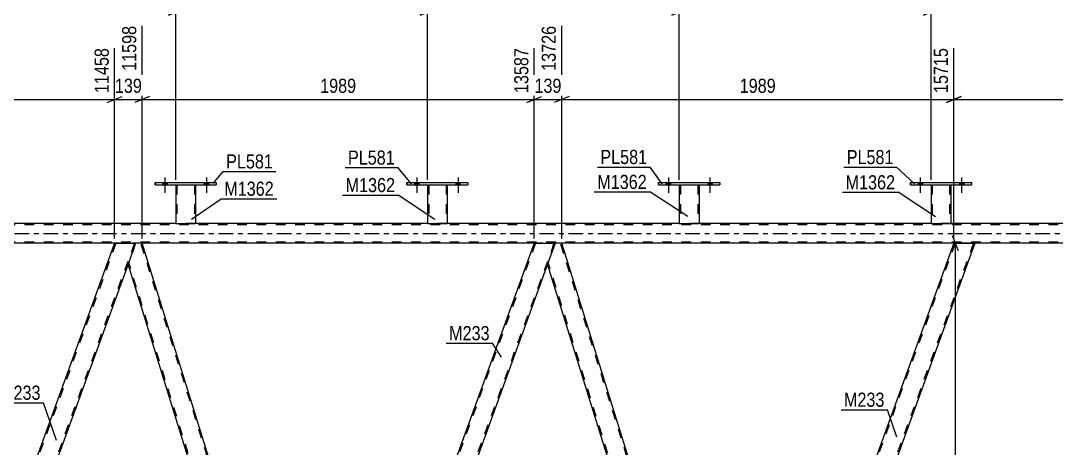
# Model space of a CAD drawing. Header units: millimetres. Extents: x 0 to 841, y 0 to 594.
# Drawn here: x 514.2 to 724.4, y 380 to 466.7 of the extents above; entities that cross this region are included whole.
import ezdxf

# ---------------------------------------------------------------- set-up
doc = ezdxf.new("R2010")
doc.units = ezdxf.units.MM
doc.linetypes.add('DXK_LINE_DOT2', pattern=[3.9198, 1.9599, -1.9599])
doc.linetypes.add('DXK_LINE_DOT3', pattern=[5.9187, 2.979, -0.9799, 0.9799, -0.9799])
doc.styles.add('Arial Narrow', font='ARIALN.TTF', dxfattribs={"height": 0.2})

# ---------------------------------------------------------------- blocks, each defined once
blk = doc.blocks.new('Bolt-389678698-37721 - 5011')
at = {"linetype": 'Continuous'}
for points in [[(696.31, 433.4), (697.19, 433.4), (697.19, 433.88), (696.31, 433.88)], [(704.71, 433.4), (705.59, 433.4), (705.59, 433.88), (704.71, 433.88)]]:
    blk.add_hatch(color=1, dxfattribs=at).paths.add_polyline_path(points)
at = {"color": 1, "linetype": 'Continuous'}
for p, q in [((696.31, 433.88), (696.31, 433.4)), ((696.75, 434.88), (696.75, 431.76)), ((697.19, 433.88), (697.19, 433.4)), ((704.71, 433.88), (704.71, 433.4)), ((705.15, 434.88), (705.15, 431.76)), ((705.59, 433.88), (705.59, 433.4))]:
    blk.add_line(p, q, dxfattribs=at)
blk = doc.blocks.new('Part-389678698-37689 - 5011')
at = {"color": 2, "linetype": 'Continuous'}
for p, q in [((592.59, 433.4), (592.59, 433.88)), ((592.59, 433.88), (592.59, 433.88)), ((592.59, 433.88), (604.99, 433.88)), ((592.59, 433.4), (592.59, 433.4)), ((592.59, 433.4), (604.99, 433.4)), ((604.99, 433.88), (604.99, 433.4))]:
    blk.add_line(p, q, dxfattribs=at)
at = {"color": 7, "linetype": 'DXK_LINE_DOT2'}
for p, q in [((592.59, 433.88), (592.59, 433.4)), ((592.59, 433.88), (592.59, 433.88)), ((592.59, 433.4), (592.59, 433.4)), ((604.99, 433.88), (604.99, 433.4))]:
    blk.add_line(p, q, dxfattribs=at)
blk = doc.blocks.new('Part-389678698-37690 - 5011')
at = {"color": 7, "linetype": 'DXK_LINE_DOT2'}
for p, q in [((647.87, 433.41), (651.87, 433.41)), ((647.87, 433.4), (647.87, 433.41)), ((647.87, 433.41), (647.87, 433.4)), ((648.11, 433.41), (648.11, 425.56)), ((651.63, 433.41), (651.63, 425.56)), ((651.87, 433.41), (651.87, 433.4)), ((651.87, 433.4), (651.87, 433.41)), ((651.61, 425.56), (651.63, 425.56))]:
    blk.add_line(p, q, dxfattribs=at)
at = {"color": 2, "linetype": 'Continuous'}
for p, q in [((647.87, 433.4), (647.87, 425.56)), ((651.87, 433.4), (651.87, 425.56)), ((647.87, 425.56), (651.83, 425.56)), ((651.87, 425.56), (651.83, 425.56))]:
    blk.add_line(p, q, dxfattribs=at)
blk = doc.blocks.new('Part-389678698-5054 - 5011')
at = {"color": 7, "linetype": 'DXK_LINE_DOT2'}
for p, q in [((732.59, 425.32), (74.97, 425.32)), ((549.71, 425.56), (545.71, 425.56)), ((600.79, 425.56), (596.79, 425.56)), ((651.87, 425.56), (647.87, 425.56)), ((702.95, 425.56), (698.95, 425.56)), ((732.59, 421.8), (74.97, 421.8)), ((538.88, 421.56), (533.3, 421.56)), ((624.01, 421.56), (618.44, 421.56)), ((707.83, 421.56), (703.57, 421.56))]:
    blk.add_line(p, q, dxfattribs=at)
at = {"color": 2, "linetype": 'Continuous'}
for p, q in [((545.71, 425.56), (498.62, 425.56)), ((596.79, 425.56), (549.71, 425.56)), ((647.87, 425.56), (600.79, 425.56)), ((698.95, 425.56), (651.87, 425.56)), ((732.59, 425.56), (702.95, 425.56)), ((533.3, 421.56), (453.74, 421.56)), ((618.44, 421.56), (538.88, 421.56)), ((703.57, 421.56), (624.01, 421.56)), ((732.59, 421.56), (707.83, 421.56))]:
    blk.add_line(p, q, dxfattribs=at)
at = {"color": 7, "linetype": 'DXK_LINE_DOT3'}
blk.add_line((74.97, 423.56), (732.59, 423.56), dxfattribs=at)
blk = doc.blocks.new('Bolt-389678698-37715 - 5011')
at = {"linetype": 'Continuous'}
for points in [[(543.07, 433.4), (543.95, 433.4), (543.95, 433.88), (543.07, 433.88)], [(551.47, 433.4), (552.35, 433.4), (552.35, 433.88), (551.47, 433.88)]]:
    blk.add_hatch(color=1, dxfattribs=at).paths.add_polyline_path(points)
at = {"color": 1, "linetype": 'Continuous'}
for p, q in [((543.07, 433.88), (543.07, 433.4)), ((543.51, 434.88), (543.51, 431.76)), ((543.95, 433.88), (543.95, 433.4)), ((551.47, 433.88), (551.47, 433.4)), ((551.91, 434.88), (551.91, 431.76)), ((552.35, 433.88), (552.35, 433.4))]:
    blk.add_line(p, q, dxfattribs=at)
blk = doc.blocks.new('Bolt-389678698-37717 - 5011')
at = {"linetype": 'Continuous'}
for points in [[(594.15, 433.4), (595.03, 433.4), (595.03, 433.88), (594.15, 433.88)], [(602.55, 433.4), (603.43, 433.4), (603.43, 433.88), (602.55, 433.88)]]:
    blk.add_hatch(color=1, dxfattribs=at).paths.add_polyline_path(points)
at = {"color": 1, "linetype": 'Continuous'}
for p, q in [((594.15, 433.88), (594.15, 433.4)), ((594.59, 434.88), (594.59, 431.76)), ((595.03, 433.88), (595.03, 433.4)), ((602.55, 433.88), (602.55, 433.4)), ((602.99, 434.88), (602.99, 431.76)), ((603.43, 433.88), (603.43, 433.4))]:
    blk.add_line(p, q, dxfattribs=at)
blk = doc.blocks.new('Part-389678698-5317 - 5011')
at = {"color": 7, "linetype": 'DXK_LINE_DOT2'}
for p, q in [((703.83, 421.56), (659.71, 300.34)), ((707.57, 421.56), (663.45, 300.34)), ((660.71, 303.81), (659.45, 300.34)), ((663.71, 300.34), (659.45, 300.34))]:
    blk.add_line(p, q, dxfattribs=at)
at = {"color": 2, "linetype": 'Continuous'}
for p, q in [((703.57, 421.56), (660.71, 303.81)), ((707.83, 421.56), (663.71, 300.34)), ((703.57, 421.56), (707.32, 421.56)), ((707.32, 421.56), (707.83, 421.56))]:
    blk.add_line(p, q, dxfattribs=at)
blk = doc.blocks.new('Part-389678698-5322 - 5011')
at = {"color": 2, "linetype": 'Continuous'}
for p, q in [((537.56, 421.56), (536.01, 417.31)), ((538.88, 421.56), (537.56, 421.56)), ((575.16, 305.17), (538.88, 421.56)), ((570.97, 305.17), (536.01, 417.31))]:
    blk.add_line(p, q, dxfattribs=at)
at = {"color": 7, "linetype": 'DXK_LINE_DOT2'}
for p, q in [((575.44, 303.44), (538.63, 421.56)), ((572.72, 300.34), (536.15, 417.68)), ((572.47, 300.34), (570.97, 305.17)), ((575.58, 303.81), (575.16, 305.17)), ((574.32, 300.34), (575.58, 303.81)), ((572.47, 300.34), (574.32, 300.34))]:
    blk.add_line(p, q, dxfattribs=at)
blk = doc.blocks.new('Part-389678698-5327 - 5011')
at = {"color": 7, "linetype": 'DXK_LINE_DOT2'}
for p, q in [((533.56, 421.56), (489.44, 300.34)), ((537.3, 421.56), (493.18, 300.34)), ((537.56, 421.56), (536.01, 417.31)), ((490.45, 303.81), (489.18, 300.34)), ((493.44, 300.34), (489.18, 300.34))]:
    blk.add_line(p, q, dxfattribs=at)
at = {"color": 2, "linetype": 'Continuous'}
for p, q in [((533.3, 421.56), (490.45, 303.81)), ((533.3, 421.56), (537.05, 421.56)), ((537.05, 421.56), (537.56, 421.56)), ((536.01, 417.31), (493.44, 300.34))]:
    blk.add_line(p, q, dxfattribs=at)
blk = doc.blocks.new('Part-389678698-37693 - 5011')
at = {"color": 2, "linetype": 'Continuous'}
for p, q in [((694.75, 433.4), (694.75, 433.88)), ((694.75, 433.88), (694.75, 433.88)), ((694.75, 433.88), (707.15, 433.88)), ((694.75, 433.4), (694.75, 433.4)), ((694.75, 433.4), (707.15, 433.4)), ((707.15, 433.88), (707.15, 433.4))]:
    blk.add_line(p, q, dxfattribs=at)
at = {"color": 7, "linetype": 'DXK_LINE_DOT2'}
for p, q in [((694.75, 433.88), (694.75, 433.4)), ((694.75, 433.88), (694.75, 433.88)), ((694.75, 433.4), (694.75, 433.4)), ((707.15, 433.88), (707.15, 433.4))]:
    blk.add_line(p, q, dxfattribs=at)
blk = doc.blocks.new('Part-389678698-5380 - 5011')
at = {"color": 7, "linetype": 'DXK_LINE_DOT2'}
for p, q in [((618.69, 421.56), (574.57, 300.34)), ((622.44, 421.56), (578.32, 300.34)), ((622.69, 421.56), (621.15, 417.31)), ((576.07, 305.17), (574.32, 300.34)), ((580.33, 305.17), (578.57, 300.34)), ((578.57, 300.34), (574.32, 300.34))]:
    blk.add_line(p, q, dxfattribs=at)
at = {"color": 2, "linetype": 'Continuous'}
for p, q in [((618.44, 421.56), (576.07, 305.17)), ((618.44, 421.56), (622.18, 421.56)), ((622.18, 421.56), (622.69, 421.56)), ((621.15, 417.31), (580.33, 305.17))]:
    blk.add_line(p, q, dxfattribs=at)
blk = doc.blocks.new('Part-389678698-5385 - 5011')
at = {"color": 2, "linetype": 'Continuous'}
for p, q in [((622.69, 421.56), (621.15, 417.31)), ((624.01, 421.56), (622.69, 421.56)), ((660.71, 303.81), (624.01, 421.56)), ((657.61, 300.34), (621.15, 417.31)), ((660.55, 303.35), (659.45, 300.34)), ((660.63, 303.6), (660.55, 303.35)), ((660.71, 303.81), (660.63, 303.6))]:
    blk.add_line(p, q, dxfattribs=at)
at = {"color": 7, "linetype": 'DXK_LINE_DOT2'}
for p, q in [((660.58, 303.44), (623.76, 421.56)), ((657.86, 300.34), (621.28, 417.68)), ((660.69, 303.76), (660.55, 303.35)), ((659.45, 300.34), (657.61, 300.34))]:
    blk.add_line(p, q, dxfattribs=at)
blk = doc.blocks.new('Part-389678698-37686 - 5011')
at = {"color": 7, "linetype": 'DXK_LINE_DOT2'}
for p, q in [((545.71, 433.41), (549.71, 433.41)), ((545.71, 433.4), (545.71, 433.41)), ((545.71, 433.41), (545.71, 433.4)), ((545.95, 433.41), (545.95, 425.56)), ((549.47, 433.41), (549.47, 425.56)), ((549.71, 433.41), (549.71, 433.4)), ((549.71, 433.4), (549.71, 433.41)), ((549.45, 425.56), (549.47, 425.56))]:
    blk.add_line(p, q, dxfattribs=at)
at = {"color": 2, "linetype": 'Continuous'}
for p, q in [((545.71, 433.4), (545.71, 425.56)), ((549.71, 433.4), (549.71, 425.56)), ((545.71, 425.56), (549.67, 425.56)), ((549.71, 425.56), (549.67, 425.56))]:
    blk.add_line(p, q, dxfattribs=at)
blk = doc.blocks.new('Part-389678698-37687 - 5011')
at = {"color": 2, "linetype": 'Continuous'}
for p, q in [((541.51, 433.4), (541.51, 433.88)), ((541.51, 433.88), (541.51, 433.88)), ((541.51, 433.88), (553.91, 433.88)), ((541.51, 433.4), (541.51, 433.4)), ((541.51, 433.4), (553.91, 433.4)), ((553.91, 433.88), (553.91, 433.4))]:
    blk.add_line(p, q, dxfattribs=at)
at = {"color": 7, "linetype": 'DXK_LINE_DOT2'}
for p, q in [((541.51, 433.88), (541.51, 433.4)), ((541.51, 433.88), (541.51, 433.88)), ((541.51, 433.4), (541.51, 433.4)), ((553.91, 433.88), (553.91, 433.4))]:
    blk.add_line(p, q, dxfattribs=at)
blk = doc.blocks.new('Part-389678698-37688 - 5011')
at = {"color": 7, "linetype": 'DXK_LINE_DOT2'}
for p, q in [((596.79, 433.41), (600.79, 433.41)), ((596.79, 433.4), (596.79, 433.41)), ((596.79, 433.41), (596.79, 433.4)), ((597.03, 433.41), (597.03, 425.56)), ((600.55, 433.41), (600.55, 425.56)), ((600.79, 433.41), (600.79, 433.4)), ((600.79, 433.4), (600.79, 433.41)), ((600.53, 425.56), (600.55, 425.56))]:
    blk.add_line(p, q, dxfattribs=at)
at = {"color": 2, "linetype": 'Continuous'}
for p, q in [((596.79, 433.4), (596.79, 425.56)), ((600.79, 433.4), (600.79, 425.56)), ((596.79, 425.56), (600.75, 425.56)), ((600.79, 425.56), (600.75, 425.56))]:
    blk.add_line(p, q, dxfattribs=at)
blk = doc.blocks.new('Part-389678698-37691 - 5011')
at = {"color": 2, "linetype": 'Continuous'}
for p, q in [((643.67, 433.4), (643.67, 433.88)), ((643.67, 433.88), (643.67, 433.88)), ((643.67, 433.88), (656.07, 433.88)), ((643.67, 433.4), (643.67, 433.4)), ((643.67, 433.4), (656.07, 433.4)), ((656.07, 433.88), (656.07, 433.4))]:
    blk.add_line(p, q, dxfattribs=at)
at = {"color": 7, "linetype": 'DXK_LINE_DOT2'}
for p, q in [((643.67, 433.88), (643.67, 433.4)), ((643.67, 433.88), (643.67, 433.88)), ((643.67, 433.4), (643.67, 433.4)), ((656.07, 433.88), (656.07, 433.4))]:
    blk.add_line(p, q, dxfattribs=at)
blk = doc.blocks.new('Part-389678698-37692 - 5011')
at = {"color": 7, "linetype": 'DXK_LINE_DOT2'}
for p, q in [((698.95, 433.41), (702.95, 433.41)), ((698.95, 433.4), (698.95, 433.41)), ((698.95, 433.41), (698.95, 433.4)), ((699.19, 433.41), (699.19, 425.56)), ((702.71, 433.41), (702.71, 425.56)), ((702.95, 433.41), (702.95, 433.4)), ((702.95, 433.4), (702.95, 433.41)), ((702.69, 425.56), (702.71, 425.56))]:
    blk.add_line(p, q, dxfattribs=at)
at = {"color": 2, "linetype": 'Continuous'}
for p, q in [((698.95, 433.4), (698.95, 425.56)), ((702.95, 433.4), (702.95, 425.56)), ((698.95, 425.56), (702.91, 425.56)), ((702.95, 425.56), (702.91, 425.56))]:
    blk.add_line(p, q, dxfattribs=at)
blk = doc.blocks.new('Bolt-389678698-37714 - 5011')
at = {"linetype": 'Continuous'}
for points in [[(543.07, 433.4), (543.95, 433.4), (543.95, 433.88), (543.07, 433.88)], [(551.47, 433.4), (552.35, 433.4), (552.35, 433.88), (551.47, 433.88)]]:
    blk.add_hatch(color=1, dxfattribs=at).paths.add_polyline_path(points)
at = {"color": 1, "linetype": 'Continuous'}
for p, q in [((543.07, 433.88), (543.07, 433.4)), ((543.51, 434.88), (543.51, 431.76)), ((543.95, 433.88), (543.95, 433.4)), ((551.47, 433.88), (551.47, 433.4)), ((551.91, 434.88), (551.91, 431.76)), ((552.35, 433.88), (552.35, 433.4))]:
    blk.add_line(p, q, dxfattribs=at)
blk = doc.blocks.new('Bolt-389678698-37716 - 5011')
at = {"linetype": 'Continuous'}
for points in [[(594.15, 433.4), (595.03, 433.4), (595.03, 433.88), (594.15, 433.88)], [(602.55, 433.4), (603.43, 433.4), (603.43, 433.88), (602.55, 433.88)]]:
    blk.add_hatch(color=1, dxfattribs=at).paths.add_polyline_path(points)
at = {"color": 1, "linetype": 'Continuous'}
for p, q in [((594.15, 433.88), (594.15, 433.4)), ((594.59, 434.88), (594.59, 431.76)), ((595.03, 433.88), (595.03, 433.4)), ((602.55, 433.88), (602.55, 433.4)), ((602.99, 434.88), (602.99, 431.76)), ((603.43, 433.88), (603.43, 433.4))]:
    blk.add_line(p, q, dxfattribs=at)
blk = doc.blocks.new('Bolt-389678698-37718 - 5011')
at = {"linetype": 'Continuous'}
for points in [[(645.23, 433.4), (646.11, 433.4), (646.11, 433.88), (645.23, 433.88)], [(653.63, 433.4), (654.51, 433.4), (654.51, 433.88), (653.63, 433.88)]]:
    blk.add_hatch(color=1, dxfattribs=at).paths.add_polyline_path(points)
at = {"color": 1, "linetype": 'Continuous'}
for p, q in [((645.23, 433.88), (645.23, 433.4)), ((645.67, 434.88), (645.67, 431.76)), ((646.11, 433.88), (646.11, 433.4)), ((653.63, 433.88), (653.63, 433.4)), ((654.07, 434.88), (654.07, 431.76)), ((654.51, 433.88), (654.51, 433.4))]:
    blk.add_line(p, q, dxfattribs=at)
blk = doc.blocks.new('Bolt-389678698-37719 - 5011')
at = {"linetype": 'Continuous'}
for points in [[(645.23, 433.4), (646.11, 433.4), (646.11, 433.88), (645.23, 433.88)], [(653.63, 433.4), (654.51, 433.4), (654.51, 433.88), (653.63, 433.88)]]:
    blk.add_hatch(color=1, dxfattribs=at).paths.add_polyline_path(points)
at = {"color": 1, "linetype": 'Continuous'}
for p, q in [((645.23, 433.88), (645.23, 433.4)), ((645.67, 434.88), (645.67, 431.76)), ((646.11, 433.88), (646.11, 433.4)), ((653.63, 433.88), (653.63, 433.4)), ((654.07, 434.88), (654.07, 431.76)), ((654.51, 433.88), (654.51, 433.4))]:
    blk.add_line(p, q, dxfattribs=at)
blk = doc.blocks.new('Bolt-389678698-37720 - 5011')
at = {"linetype": 'Continuous'}
for points in [[(696.31, 433.4), (697.19, 433.4), (697.19, 433.88), (696.31, 433.88)], [(704.71, 433.4), (705.59, 433.4), (705.59, 433.88), (704.71, 433.88)]]:
    blk.add_hatch(color=1, dxfattribs=at).paths.add_polyline_path(points)
at = {"color": 1, "linetype": 'Continuous'}
for p, q in [((696.31, 433.88), (696.31, 433.4)), ((696.75, 434.88), (696.75, 431.76)), ((697.19, 433.88), (697.19, 433.4)), ((704.71, 433.88), (704.71, 433.4)), ((705.15, 434.88), (705.15, 431.76)), ((705.59, 433.88), (705.59, 433.4))]:
    blk.add_line(p, q, dxfattribs=at)
blk = doc.blocks.new('StraightDimension-389678698-45008 - 5011')
at = {"color": 7, "linetype": 'Continuous'}
for p, q in [((538.88, 422.56), (538.88, 465.65)), ((618.44, 422.56), (618.44, 461.15)), ((540.38, 451.31), (537.38, 450.11)), ((538.88, 450.71), (618.44, 450.71)), ((616.94, 450.11), (619.94, 451.31))]:
    blk.add_line(p, q, dxfattribs=at)
at = {"color": 0, "linetype": 'Continuous'}
blk.add_wipeout([(617.84, 461.75), (613.64, 461.75), (613.64, 451.41), (617.84, 451.41)], dxfattribs=at)
at = {"color": 0}
blk.add_wipeout([(582.91, 451.46), (582.91, 455.66), (574.4, 455.66), (574.4, 451.46)], dxfattribs=at)
at = {"color": 3, "linetype": 'Continuous', "style": 'Arial Narrow'}
blk.add_text('13587', height=2.863, rotation=90.0002, dxfattribs=at).set_placement((617.24, 452.01))
at = {"color": 3, "style": 'Arial Narrow'}
blk.add_text('1989', height=2.863, dxfattribs=at).set_placement((575, 452.06))
blk = doc.blocks.new('StraightDimension-389678698-6419 - 5011')
at = {"color": 7, "linetype": 'Continuous'}
for p, q in [((763.23, 420.56), (763.23, 356.19)), ((722.79, 300.7), (722.79, 361.44)), ((724.29, 359.19), (721.29, 357.99)), ((722.79, 358.59), (763.23, 358.59)), ((761.73, 357.99), (764.73, 359.19))]:
    blk.add_line(p, q, dxfattribs=at)
at = {"color": 0}
blk.add_wipeout([(747.27, 359.34), (747.27, 363.54), (738.75, 363.54), (738.75, 359.34)], dxfattribs=at)
at = {"color": 3, "style": 'Arial Narrow'}
blk.add_text('1139', height=2.863, dxfattribs=at).set_placement((739.35, 359.94))
blk = doc.blocks.new('StraightDimension-389678698-45409 - 5011')
at = {"color": 7, "linetype": 'Continuous'}
for p, q in [((647.87, 434.4), (647.87, 478.84)), ((698.95, 434.41), (698.95, 478.84)), ((649.37, 469), (646.37, 467.8)), ((697.45, 467.8), (700.45, 469)), ((647.87, 468.4), (698.95, 468.4))]:
    blk.add_line(p, q, dxfattribs=at)
at = {"color": 0, "linetype": 'Continuous'}
blk.add_wipeout([(698.35, 479.44), (694.15, 479.44), (694.15, 469.1), (698.35, 469.1)], dxfattribs=at)
at = {"color": 0}
blk.add_wipeout([(677.66, 469.15), (677.66, 473.35), (669.15, 473.35), (669.15, 469.15)], dxfattribs=at)
at = {"color": 3, "linetype": 'Continuous', "style": 'Arial Narrow'}
blk.add_text('15600', height=2.863, rotation=90.0002, dxfattribs=at).set_placement((697.75, 469.7))
at = {"color": 3, "style": 'Arial Narrow'}
blk.add_text('1277', height=2.863, dxfattribs=at).set_placement((669.75, 469.75))
blk = doc.blocks.new('StraightDimension-389678698-13364 - 5011')
at = {"color": 7, "linetype": 'Continuous'}
for p, q in [((704.5, 420.06), (703.3, 423.06)), ((711.6, 421.56), (701.05, 421.56)), ((703.9, 300.34), (703.9, 421.56)), ((703.3, 301.84), (704.5, 298.84)), ((687.24, 300.34), (706.3, 300.34))]:
    blk.add_line(p, q, dxfattribs=at)
at = {"color": 0}
blk.add_wipeout([(703.15, 365.21), (698.95, 365.21), (698.95, 356.7), (703.15, 356.7)], dxfattribs=at)
at = {"color": 3, "style": 'Arial Narrow'}
blk.add_text('3031', height=2.863, rotation=90.0002, dxfattribs=at).set_placement((702.55, 357.3))
blk = doc.blocks.new('StraightDimension-389678698-45005 - 5011')
at = {"color": 7, "linetype": 'Continuous'}
for p, q in [((703.57, 422.56), (703.57, 461.15)), ((763.23, 426.56), (763.23, 461.15)), ((705.07, 451.31), (702.07, 450.11)), ((703.57, 450.71), (763.23, 450.71)), ((761.73, 450.11), (764.73, 451.31))]:
    blk.add_line(p, q, dxfattribs=at)
at = {"color": 0, "linetype": 'Continuous'}
blk.add_wipeout([(762.63, 461.75), (758.43, 461.75), (758.43, 451.41), (762.63, 451.41)], dxfattribs=at)
at = {"color": 0}
blk.add_wipeout([(737.66, 451.46), (737.66, 455.66), (729.14, 455.66), (729.14, 451.46)], dxfattribs=at)
at = {"color": 3, "linetype": 'Continuous', "style": 'Arial Narrow'}
blk.add_text('17335', height=2.863, rotation=90.0002, dxfattribs=at).set_placement((762.03, 452.01))
at = {"color": 3, "style": 'Arial Narrow'}
blk.add_text('1620', height=2.863, dxfattribs=at).set_placement((729.74, 452.06))
blk = doc.blocks.new('StraightDimension-389678698-45006 - 5011')
at = {"color": 7, "linetype": 'Continuous'}
for p, q in [((624.01, 422.56), (624.01, 465.65)), ((703.57, 422.56), (703.57, 461.15)), ((625.51, 451.31), (622.51, 450.11)), ((624.01, 450.71), (703.57, 450.71)), ((702.07, 450.11), (705.07, 451.31))]:
    blk.add_line(p, q, dxfattribs=at)
at = {"color": 0, "linetype": 'Continuous'}
blk.add_wipeout([(702.97, 461.75), (698.77, 461.75), (698.77, 451.41), (702.97, 451.41)], dxfattribs=at)
at = {"color": 0}
blk.add_wipeout([(668.05, 451.46), (668.05, 455.66), (659.53, 455.66), (659.53, 451.46)], dxfattribs=at)
at = {"color": 3, "linetype": 'Continuous', "style": 'Arial Narrow'}
blk.add_text('15715', height=2.863, rotation=90.0002, dxfattribs=at).set_placement((702.37, 452.01))
at = {"color": 3, "style": 'Arial Narrow'}
blk.add_text('1989', height=2.863, dxfattribs=at).set_placement((660.13, 452.06))
blk = doc.blocks.new('StraightDimension-389678698-45007 - 5011')
at = {"color": 7, "linetype": 'Continuous'}
for p, q in [((624.01, 422.56), (624.01, 465.65)), ((618.44, 422.56), (618.44, 461.15)), ((616.94, 450.11), (619.94, 451.31)), ((618.44, 450.71), (624.01, 450.71)), ((625.51, 451.31), (622.51, 450.11))]:
    blk.add_line(p, q, dxfattribs=at)
at = {"color": 0}
blk.add_wipeout([(624.57, 451.46), (624.57, 455.66), (617.88, 455.66), (617.88, 451.46)], dxfattribs=at)
at = {"color": 0, "linetype": 'Continuous'}
blk.add_wipeout([(623.41, 466.25), (619.21, 466.25), (619.21, 455.91), (623.41, 455.91)], dxfattribs=at)
at = {"color": 3, "linetype": 'Continuous', "style": 'Arial Narrow'}
blk.add_text('13726', height=2.863, rotation=90.0002, dxfattribs=at).set_placement((622.81, 456.51))
at = {"color": 3, "style": 'Arial Narrow'}
blk.add_text('139', height=2.863, dxfattribs=at).set_placement((618.48, 452.06))
blk = doc.blocks.new('StraightDimension-389678698-45009 - 5011')
at = {"color": 7, "linetype": 'Continuous'}
for p, q in [((538.88, 422.56), (538.88, 465.65)), ((533.3, 422.56), (533.3, 461.15)), ((531.8, 450.11), (534.8, 451.31)), ((533.3, 450.71), (538.88, 450.71)), ((540.38, 451.31), (537.38, 450.11))]:
    blk.add_line(p, q, dxfattribs=at)
at = {"color": 0}
blk.add_wipeout([(539.43, 451.46), (539.43, 455.66), (532.75, 455.66), (532.75, 451.46)], dxfattribs=at)
at = {"color": 0, "linetype": 'Continuous'}
blk.add_wipeout([(538.28, 466.25), (534.08, 466.25), (534.08, 455.91), (538.28, 455.91)], dxfattribs=at)
at = {"color": 3, "linetype": 'Continuous', "style": 'Arial Narrow'}
blk.add_text('11598', height=2.863, rotation=90.0002, dxfattribs=at).set_placement((537.68, 456.51))
at = {"color": 3, "style": 'Arial Narrow'}
blk.add_text('139', height=2.863, dxfattribs=at).set_placement((533.35, 452.06))
blk = doc.blocks.new('StraightDimension-389678698-45010 - 5011')
at = {"color": 7, "linetype": 'Continuous'}
for p, q in [((453.74, 422.56), (453.74, 463.82)), ((533.3, 422.56), (533.3, 461.15)), ((455.24, 451.31), (452.24, 450.11)), ((453.74, 450.71), (533.3, 450.71)), ((531.8, 450.11), (534.8, 451.31))]:
    blk.add_line(p, q, dxfattribs=at)
at = {"color": 0, "linetype": 'Continuous'}
blk.add_wipeout([(532.7, 461.75), (528.5, 461.75), (528.5, 451.41), (532.7, 451.41)], dxfattribs=at)
at = {"color": 0}
blk.add_wipeout([(497.78, 451.46), (497.78, 455.66), (489.27, 455.66), (489.27, 451.46)], dxfattribs=at)
at = {"color": 3, "linetype": 'Continuous', "style": 'Arial Narrow'}
blk.add_text('11458', height=2.863, rotation=90.0002, dxfattribs=at).set_placement((532.1, 452.01))
at = {"color": 3, "style": 'Arial Narrow'}
blk.add_text('1989', height=2.863, dxfattribs=at).set_placement((489.87, 452.06))
blk = doc.blocks.new('StraightDimension-389678698-45408 - 5011')
at = {"color": 7, "linetype": 'Continuous'}
for p, q in [((698.95, 434.41), (698.95, 478.84)), ((744.89, 434.41), (744.89, 478.84)), ((700.45, 469), (697.45, 467.8)), ((743.39, 467.8), (746.39, 469)), ((698.95, 468.4), (744.89, 468.4))]:
    blk.add_line(p, q, dxfattribs=at)
at = {"color": 0, "linetype": 'Continuous'}
blk.add_wipeout([(744.29, 479.44), (740.09, 479.44), (740.09, 469.1), (744.29, 469.1)], dxfattribs=at)
at = {"color": 0}
blk.add_wipeout([(726.17, 469.15), (726.17, 473.35), (717.66, 473.35), (717.66, 469.15)], dxfattribs=at)
at = {"color": 3, "linetype": 'Continuous', "style": 'Arial Narrow'}
blk.add_text('16877', height=2.863, rotation=90.0002, dxfattribs=at).set_placement((743.69, 469.7))
at = {"color": 3, "style": 'Arial Narrow'}
blk.add_text('1277', height=2.863, dxfattribs=at).set_placement((718.26, 469.75))
blk = doc.blocks.new('StraightDimension-389678698-45410 - 5011')
at = {"color": 7, "linetype": 'Continuous'}
for p, q in [((596.79, 434.4), (596.79, 478.84)), ((647.87, 434.4), (647.87, 478.84)), ((598.29, 469), (595.29, 467.8)), ((646.37, 467.8), (649.37, 469)), ((596.79, 468.4), (647.87, 468.4))]:
    blk.add_line(p, q, dxfattribs=at)
at = {"color": 0, "linetype": 'Continuous'}
blk.add_wipeout([(647.27, 479.44), (643.07, 479.44), (643.07, 469.1), (647.27, 469.1)], dxfattribs=at)
at = {"color": 0}
blk.add_wipeout([(626.58, 469.15), (626.58, 473.35), (618.07, 473.35), (618.07, 469.15)], dxfattribs=at)
at = {"color": 3, "linetype": 'Continuous', "style": 'Arial Narrow'}
blk.add_text('14323', height=2.863, rotation=90.0002, dxfattribs=at).set_placement((646.67, 469.7))
at = {"color": 3, "style": 'Arial Narrow'}
blk.add_text('1277', height=2.863, dxfattribs=at).set_placement((618.67, 469.75))
blk = doc.blocks.new('StraightDimension-389678698-45411 - 5011')
at = {"color": 7, "linetype": 'Continuous'}
for p, q in [((545.71, 434.41), (545.71, 478.84)), ((596.79, 434.4), (596.79, 478.84)), ((547.21, 469), (544.21, 467.8)), ((595.29, 467.8), (598.29, 469)), ((545.71, 468.4), (596.79, 468.4))]:
    blk.add_line(p, q, dxfattribs=at)
at = {"color": 0, "linetype": 'Continuous'}
blk.add_wipeout([(596.19, 479.44), (591.99, 479.44), (591.99, 469.1), (596.19, 469.1)], dxfattribs=at)
at = {"color": 0}
blk.add_wipeout([(575.5, 469.15), (575.5, 473.35), (566.99, 473.35), (566.99, 469.15)], dxfattribs=at)
at = {"color": 3, "linetype": 'Continuous', "style": 'Arial Narrow'}
blk.add_text('13045', height=2.863, rotation=90.0002, dxfattribs=at).set_placement((595.59, 469.7))
at = {"color": 3, "style": 'Arial Narrow'}
blk.add_text('1277', height=2.863, dxfattribs=at).set_placement((567.59, 469.75))
blk = doc.blocks.new('StraightDimension-389678698-45412 - 5011')
at = {"color": 7, "linetype": 'Continuous'}
for p, q in [((494.62, 434.4), (494.62, 478.84)), ((545.71, 434.41), (545.71, 478.84)), ((496.12, 469), (493.12, 467.8)), ((544.21, 467.8), (547.21, 469)), ((494.62, 468.4), (545.71, 468.4))]:
    blk.add_line(p, q, dxfattribs=at)
at = {"color": 0, "linetype": 'Continuous'}
blk.add_wipeout([(545.11, 479.44), (540.91, 479.44), (540.91, 469.1), (545.11, 469.1)], dxfattribs=at)
at = {"color": 0}
blk.add_wipeout([(524.42, 469.15), (524.42, 473.35), (515.91, 473.35), (515.91, 469.15)], dxfattribs=at)
at = {"color": 3, "linetype": 'Continuous', "style": 'Arial Narrow'}
blk.add_text('11768', height=2.863, rotation=90.0002, dxfattribs=at).set_placement((544.51, 469.7))
at = {"color": 3, "style": 'Arial Narrow'}
blk.add_text('1277', height=2.863, dxfattribs=at).set_placement((516.51, 469.75))
blk = doc.blocks.new('Mark-389678698-45773 - 5011')
at = {"color": 0, "linetype": 'Continuous'}
blk.add_wipeout([(641.27, 432.57), (641.27, 435.57), (631.22, 435.57), (631.22, 432.57)], dxfattribs=at)
blk.add_wipeout([(641.27, 432.57), (641.27, 435.57), (631.22, 435.57), (631.22, 432.57)], dxfattribs=at)
at = {"color": 30, "linetype": 'Continuous'}
for p in [(630.62, 431.97), (649.6, 426.98)]:
    blk.add_line(p, (641.87, 431.97), dxfattribs=at)
at = {"color": 3, "linetype": 'Continuous', "style": 'Arial Narrow'}
blk.add_text('M1362', height=2.863, dxfattribs=at).set_placement((631.22, 432.57))
blk = doc.blocks.new('Mark-389678698-5313 - 5011')
at = {"color": 0}
blk.add_wipeout([(689.51, 388.41), (689.51, 391.41), (681.28, 391.41), (681.28, 388.41)], dxfattribs=at)
blk.add_wipeout([(689.51, 388.41), (689.51, 391.41), (681.28, 391.41), (681.28, 388.41)], dxfattribs=at)
at = {"color": 30, "linetype": 'Continuous'}
for p in [(680.68, 387.81), (692, 382.27)]:
    blk.add_line(p, (690.11, 387.81), dxfattribs=at)
at = {"color": 3, "style": 'Arial Narrow'}
blk.add_text('M233', height=2.863, dxfattribs=at).set_placement((681.28, 388.41))
blk = doc.blocks.new('Mark-389678698-45767 - 5011')
at = {"color": 0, "linetype": 'Continuous'}
blk.add_wipeout([(590.22, 431.93), (590.22, 434.93), (580.16, 434.93), (580.16, 431.93)], dxfattribs=at)
blk.add_wipeout([(590.22, 431.93), (590.22, 434.93), (580.16, 434.93), (580.16, 431.93)], dxfattribs=at)
at = {"color": 30, "linetype": 'Continuous'}
for p in [(579.56, 431.33), (598.28, 426.38)]:
    blk.add_line(p, (590.82, 431.33), dxfattribs=at)
at = {"color": 3, "linetype": 'Continuous', "style": 'Arial Narrow'}
blk.add_text('M1362', height=2.863, dxfattribs=at).set_placement((580.16, 431.93))
blk = doc.blocks.new('Mark-389678698-5323 - 5011')
at = {"color": 0}
blk.add_wipeout([(518.27, 389.83), (518.27, 392.83), (510.05, 392.83), (510.05, 389.83)], dxfattribs=at)
blk.add_wipeout([(518.27, 389.83), (518.27, 392.83), (510.05, 392.83), (510.05, 389.83)], dxfattribs=at)
at = {"color": 30, "linetype": 'Continuous'}
for p in [(509.45, 389.23), (521.48, 381.58)]:
    blk.add_line(p, (518.87, 389.23), dxfattribs=at)
at = {"color": 3, "style": 'Arial Narrow'}
blk.add_text('M233', height=2.863, dxfattribs=at).set_placement((510.05, 389.83))
blk = doc.blocks.new('Mark-389678698-45776 - 5011')
at = {"color": 0, "linetype": 'Continuous'}
blk.add_wipeout([(691.34, 437.6), (691.34, 440.6), (681.84, 440.6), (681.84, 437.6)], dxfattribs=at)
blk.add_wipeout([(691.34, 437.6), (691.34, 440.6), (681.84, 440.6), (681.84, 437.6)], dxfattribs=at)
at = {"color": 30, "linetype": 'Continuous'}
for p in [(681.24, 437), (695.6, 433.62)]:
    blk.add_line(p, (691.94, 437), dxfattribs=at)
at = {"color": 3, "linetype": 'Continuous', "style": 'Arial Narrow'}
blk.add_text('PL581', height=2.863, dxfattribs=at).set_placement((681.84, 437.6))
blk = doc.blocks.new('Mark-389678698-5376 - 5011')
at = {"color": 0}
blk.add_wipeout([(609.4, 401.9), (609.4, 404.9), (601.17, 404.9), (601.17, 401.9)], dxfattribs=at)
blk.add_wipeout([(609.4, 401.9), (609.4, 404.9), (601.17, 404.9), (601.17, 401.9)], dxfattribs=at)
at = {"color": 30, "linetype": 'Continuous'}
for p in [(600.57, 401.3), (611.8, 398.5)]:
    blk.add_line(p, (610, 401.3), dxfattribs=at)
at = {"color": 3, "style": 'Arial Narrow'}
blk.add_text('M233', height=2.863, dxfattribs=at).set_placement((601.17, 401.9))
blk = doc.blocks.new('Mark-389678698-45758 - 5011')
at = {"color": 0, "linetype": 'Continuous'}
blk.add_wipeout([(565.43, 436.72), (565.43, 439.72), (555.92, 439.72), (555.92, 436.72)], dxfattribs=at)
blk.add_wipeout([(565.43, 436.72), (565.43, 439.72), (555.92, 439.72), (555.92, 436.72)], dxfattribs=at)
at = {"color": 30, "linetype": 'Continuous'}
for p, q in [((553.26, 433.66), (555.32, 436.12)), ((555.32, 436.12), (566.03, 436.12))]:
    blk.add_line(p, q, dxfattribs=at)
at = {"color": 3, "linetype": 'Continuous', "style": 'Arial Narrow'}
blk.add_text('PL581', height=2.863, dxfattribs=at).set_placement((555.92, 436.72))
blk = doc.blocks.new('Mark-389678698-45761 - 5011')
at = {"color": 0, "linetype": 'Continuous'}
blk.add_wipeout([(565.59, 431.19), (565.59, 434.19), (555.54, 434.19), (555.54, 431.19)], dxfattribs=at)
blk.add_wipeout([(565.59, 431.19), (565.59, 434.19), (555.54, 434.19), (555.54, 431.19)], dxfattribs=at)
at = {"color": 30, "linetype": 'Continuous'}
for p, q in [((548.91, 426.42), (554.94, 430.59)), ((554.94, 430.59), (566.19, 430.59))]:
    blk.add_line(p, q, dxfattribs=at)
at = {"color": 3, "linetype": 'Continuous', "style": 'Arial Narrow'}
blk.add_text('M1362', height=2.863, dxfattribs=at).set_placement((555.54, 431.19))
blk = doc.blocks.new('Mark-389678698-45764 - 5011')
at = {"color": 0, "linetype": 'Continuous'}
blk.add_wipeout([(590.14, 437.5), (590.14, 440.5), (580.64, 440.5), (580.64, 437.5)], dxfattribs=at)
blk.add_wipeout([(590.14, 437.5), (590.14, 440.5), (580.64, 440.5), (580.64, 437.5)], dxfattribs=at)
at = {"color": 30, "linetype": 'Continuous'}
for p in [(580.04, 436.9), (593.56, 433.58)]:
    blk.add_line(p, (590.74, 436.9), dxfattribs=at)
at = {"color": 3, "linetype": 'Continuous', "style": 'Arial Narrow'}
blk.add_text('PL581', height=2.863, dxfattribs=at).set_placement((580.64, 437.5))
blk = doc.blocks.new('Mark-389678698-45770 - 5011')
at = {"color": 0, "linetype": 'Continuous'}
blk.add_wipeout([(641.36, 437.62), (641.36, 440.62), (631.85, 440.62), (631.85, 437.62)], dxfattribs=at)
blk.add_wipeout([(641.36, 437.62), (641.36, 440.62), (631.85, 440.62), (631.85, 437.62)], dxfattribs=at)
at = {"color": 30, "linetype": 'Continuous'}
for p in [(631.25, 437.02), (644.41, 433.64)]:
    blk.add_line(p, (641.96, 437.02), dxfattribs=at)
at = {"color": 3, "linetype": 'Continuous', "style": 'Arial Narrow'}
blk.add_text('PL581', height=2.863, dxfattribs=at).set_placement((631.85, 437.62))
blk = doc.blocks.new('Mark-389678698-45779 - 5011')
at = {"color": 0, "linetype": 'Continuous'}
blk.add_wipeout([(691.67, 432.49), (691.67, 435.49), (681.61, 435.49), (681.61, 432.49)], dxfattribs=at)
blk.add_wipeout([(691.67, 432.49), (691.67, 435.49), (681.61, 435.49), (681.61, 432.49)], dxfattribs=at)
at = {"color": 30, "linetype": 'Continuous'}
for p in [(681.01, 431.89), (699.84, 426.94)]:
    blk.add_line(p, (692.27, 431.89), dxfattribs=at)
at = {"color": 3, "linetype": 'Continuous', "style": 'Arial Narrow'}
blk.add_text('M1362', height=2.863, dxfattribs=at).set_placement((681.61, 432.49))

msp = doc.modelspace()

# ---------------------------------------------------------------- block references
for name in ['Part-389678698-37687 - 5011', 'Bolt-389678698-37715 - 5011', 'Bolt-389678698-37714 - 5011', 'Part-389678698-37686 - 5011', 'Part-389678698-37689 - 5011', 'Bolt-389678698-37717 - 5011', 'Bolt-389678698-37716 - 5011', 'Part-389678698-37688 - 5011', 'Part-389678698-37691 - 5011', 'Bolt-389678698-37718 - 5011', 'Bolt-389678698-37719 - 5011', 'Part-389678698-37690 - 5011', 'Part-389678698-37693 - 5011', 'Bolt-389678698-37721 - 5011', 'Bolt-389678698-37720 - 5011', 'Part-389678698-37692 - 5011', 'Part-389678698-5054 - 5011', 'Part-389678698-5327 - 5011', 'Part-389678698-5322 - 5011', 'Part-389678698-5380 - 5011', 'Part-389678698-5385 - 5011', 'Part-389678698-5317 - 5011']:
    msp.add_blockref(name, (0, 0))

# ---------------------------------------------------------------- next in the draw order: block references
for name in ['StraightDimension-389678698-45409 - 5011', 'StraightDimension-389678698-45008 - 5011', 'StraightDimension-389678698-13364 - 5011', 'StraightDimension-389678698-6419 - 5011', 'Mark-389678698-5376 - 5011', 'Mark-389678698-5323 - 5011']:
    msp.add_blockref(name, (0, 0))

# ---------------------------------------------------------------- next in the draw order: block references
for name in ['StraightDimension-389678698-45009 - 5011', 'StraightDimension-389678698-45005 - 5011', 'Mark-389678698-5313 - 5011']:
    msp.add_blockref(name, (0, 0))

# ---------------------------------------------------------------- next in the draw order: block references
for name in ['StraightDimension-389678698-45006 - 5011', 'StraightDimension-389678698-45010 - 5011']:
    msp.add_blockref(name, (0, 0))

# ---------------------------------------------------------------- next in the draw order: block references
for name in ['StraightDimension-389678698-45408 - 5011', 'StraightDimension-389678698-45007 - 5011', 'Mark-389678698-45776 - 5011']:
    msp.add_blockref(name, (0, 0))

# ---------------------------------------------------------------- next in the draw order: block references
for name in ['StraightDimension-389678698-45410 - 5011', 'Mark-389678698-45779 - 5011']:
    msp.add_blockref(name, (0, 0))

# ---------------------------------------------------------------- next in the draw order: block references
for name in ['StraightDimension-389678698-45411 - 5011', 'Mark-389678698-45773 - 5011']:
    msp.add_blockref(name, (0, 0))

# ---------------------------------------------------------------- next in the draw order: block references
for name in ['StraightDimension-389678698-45412 - 5011', 'Mark-389678698-45758 - 5011', 'Mark-389678698-45770 - 5011', 'Mark-389678698-45767 - 5011']:
    msp.add_blockref(name, (0, 0))

# ---------------------------------------------------------------- next in the draw order: block references
for name in ['Mark-389678698-45764 - 5011', 'Mark-389678698-45761 - 5011']:
    msp.add_blockref(name, (0, 0))

doc.saveas('drawing.dxf')
